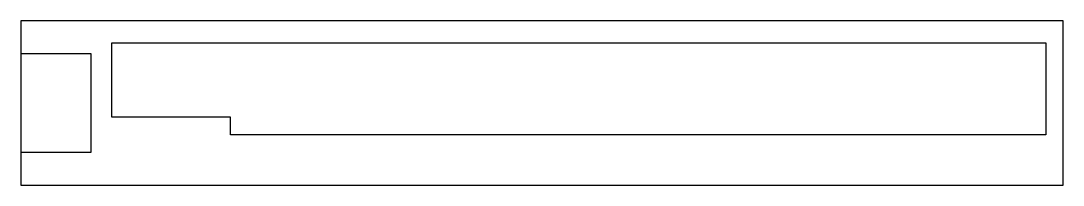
# Model space of a CAD drawing. Extents: x 146.9 to 241.9, y 203.6 to 218.6.
import ezdxf

# ---------------------------------------------------------------- set-up
doc = ezdxf.new("R2010")
doc.units = 0
doc.header["$MEASUREMENT"] = 0
doc.layers.get('0').update_dxf_attribs({"linetype": 'CONTINUOUS'})

msp = doc.modelspace()

# ---------------------------------------------------------------- linework, layer by layer
for p, q in [((146.873, 218.554), (146.873, 203.554)), ((241.873, 218.554), (146.873, 218.554)), ((241.873, 203.554), (241.873, 218.554)), ((155.173, 216.554), (240.293, 216.554)), ((155.173, 209.749), (155.173, 216.554)), ((240.293, 216.554), (240.293, 208.149)), ((153.273, 215.554), (146.873, 215.554)), ((153.273, 206.554), (153.273, 215.554)), ((165.993, 209.749), (155.173, 209.749)), ((165.993, 208.149), (165.993, 209.749)), ((240.293, 208.149), (165.993, 208.149)), ((146.873, 206.554), (153.273, 206.554)), ((146.873, 203.554), (241.873, 203.554))]:
    msp.add_line(p, q)

doc.saveas('drawing.dxf')
